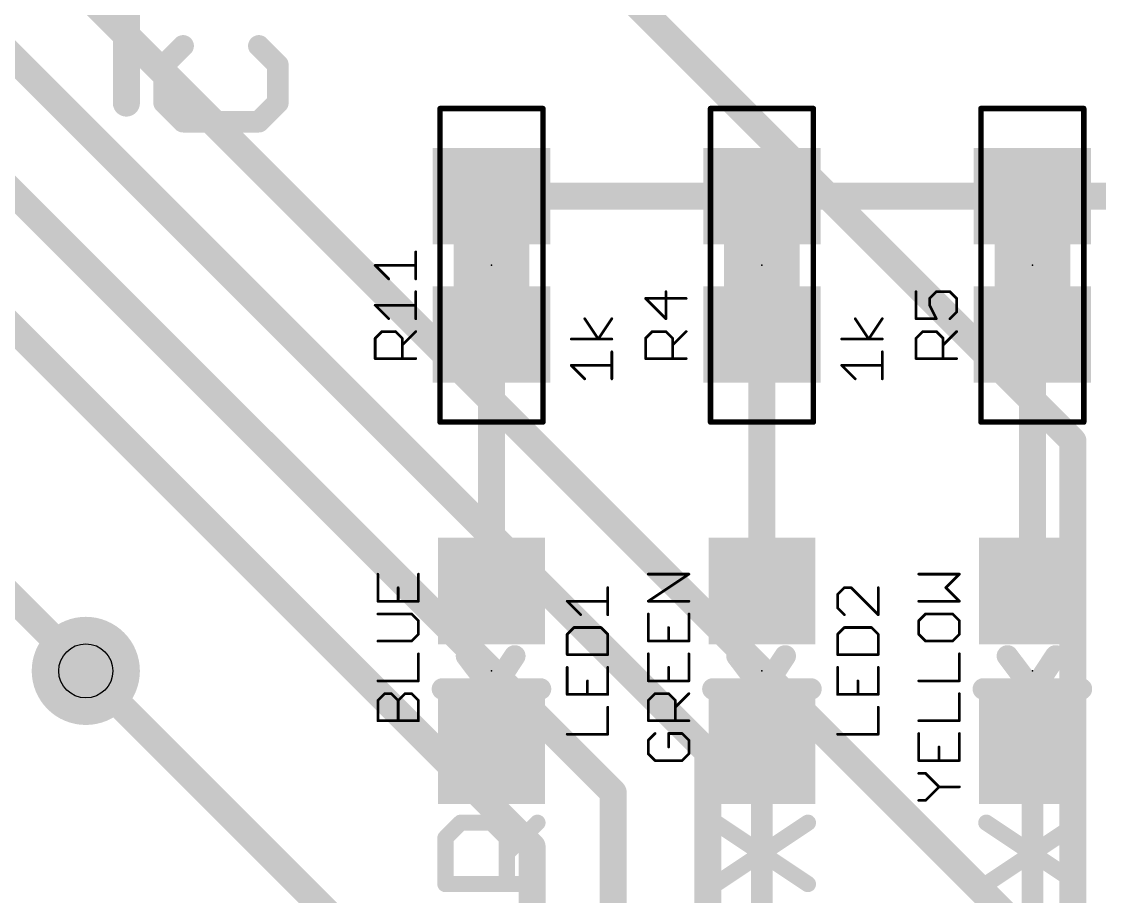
# Model space of a CAD drawing. Extents: x -27 to 80, y -11 to 53.
# Drawn here: x 26.07 to 36.19, y 35.98 to 44.2 of the extents above; entities that cross this region are included whole.
import ezdxf

# ---------------------------------------------------------------- set-up
doc = ezdxf.new("R2010")
doc.units = 0
for name, color, linetype in [('1', 12, 'CONTINUOUS'), ('16', 132, 'CONTINUOUS'), ('18', 110, 'CONTINUOUS'), ('21', 53, 'CONTINUOUS'), ('23', 53, 'CONTINUOUS'), ('25', 253, 'CONTINUOUS'), ('27', 253, 'CONTINUOUS'), ('29', 253, 'CONTINUOUS'), ('31', 253, 'CONTINUOUS'), ('35', 253, 'CONTINUOUS'), ('39', 12, 'CONTINUOUS'), ('44', 253, 'CONTINUOUS'), ('51', 53, 'CONTINUOUS')]:
    doc.layers.add(name, color=color, linetype=linetype)

# ---------------------------------------------------------------- blocks, each defined once
blk = doc.blocks.new('RECT')
blk.add_solid([(-0.5, -0.5), (0.5, -0.5), (-0.5, 0.5), (0.5, 0.5)])
blk = doc.blocks.new('ROUNDV')
at = {"const_width": 0.5}
blk.add_lwpolyline([(0, -0.25, 1), (0, 0.25, 1), (0, -0.25)], format="xyb", dxfattribs=at)

msp = doc.modelspace()

# ---------------------------------------------------------------- linework, layer by layer
at = {"layer": '1'}
for points, const_width in [([(33.02, 42.56), (30.48, 42.56)], 0.254), ([(35.56, 42.56), (33.02, 42.56)], 0.254), ([(38.1, 42.56), (35.56, 42.56)], 0.254), ([(26.67, 38.1), (22.86, 41.91)], 0.254), ([(30.48, 38.85), (30.48, 41.26)], 0.254), ([(33.02, 38.85), (33.02, 41.26)], 0.254), ([(35.56, 38.85), (35.56, 41.26)], 0.254), ([(33.02, 35.56), (33.02, 37.35)], 0.2032), ([(35.56, 31.496), (35.56, 37.35)], 0.2032)]:
    msp.add_lwpolyline(points, dxfattribs=dict(at, const_width=const_width))
for points, const_width in [([(30.48, 42.6235, 1), (30.48, 42.4965)], 0.127), ([(33.02, 42.6235, 1), (33.02, 42.4965)], 0.127), ([(33.02, 42.4965, 1), (33.02, 42.6235)], 0.127), ([(35.56, 42.6235, 1), (35.56, 42.4965)], 0.127), ([(35.56, 42.4965, 1), (35.56, 42.6235)], 0.127), ([(30.5435, 41.26, 1), (30.4165, 41.26)], 0.127), ([(33.0835, 41.26, 1), (32.9565, 41.26)], 0.127), ([(35.6235, 41.26, 1), (35.4965, 41.26)], 0.127), ([(30.4165, 38.85, 1), (30.5435, 38.85)], 0.127), ([(32.9565, 38.85, 1), (33.0835, 38.85)], 0.127), ([(35.4965, 38.85, 1), (35.6235, 38.85)], 0.127), ([(26.6251, 38.0551, 1), (26.7149, 38.1449)], 0.127), ([(33.0708, 37.35, 1), (32.9692, 37.35)], 0.1016), ([(35.6108, 37.35, 1), (35.5092, 37.35)], 0.1016)]:
    msp.add_lwpolyline(points, format="xyb", dxfattribs=dict(at, const_width=const_width))
at = {"layer": '16', "const_width": 0.254}
for points in [[(35.306, 35.814), (20.32, 50.8)], [(21.59, 48.26), (32.512, 37.338)], [(35.941, 40.259), (27.94, 48.26)], [(21.59, 46.99), (31.623, 36.957)], [(30.861, 36.449), (25.4, 41.91)], [(35.941, 21.844), (35.941, 40.259)], [(30.226, 34.544), (26.67, 38.1)], [(32.512, 37.338), (32.512, 24.003)], [(31.623, 36.957), (31.623, 23.622)], [(30.861, 18.542), (30.861, 36.449)]]:
    msp.add_lwpolyline(points, dxfattribs=at)
at = {"layer": '16', "const_width": 0.127}
for points in [[(36.0045, 40.259, 1), (35.8775, 40.259)], [(35.8961, 40.2141, 1), (35.9859, 40.3039)], [(26.7149, 38.1449, 1), (26.6251, 38.0551)], [(32.5755, 37.338, 1), (32.4485, 37.338)], [(32.4671, 37.2931, 1), (32.5569, 37.3829)], [(31.6865, 36.957, 1), (31.5595, 36.957)], [(31.5781, 36.9121, 1), (31.6679, 37.0019)], [(30.9245, 36.449, 1), (30.7975, 36.449)], [(30.8161, 36.4041, 1), (30.9059, 36.4939)]]:
    msp.add_lwpolyline(points, format="xyb", dxfattribs=at)
at = {"layer": '21'}
for points, const_width in [([(27.051, 44.958), (27.051, 43.434)], 0.254), ([(27.5836, 43.9708), (27.4057, 43.7929)], 0.2032), ([(28.4734, 43.7929), (28.2955, 43.9708)], 0.2032), ([(27.4057, 43.7929), (27.4057, 43.437)], 0.2032), ([(28.4734, 43.437), (28.4734, 43.7929)], 0.2032), ([(27.4057, 43.437), (27.5836, 43.259)], 0.2032), ([(28.2955, 43.259), (28.4734, 43.437)], 0.2032), ([(27.5836, 43.259), (28.2955, 43.259)], 0.2032), ([(30.48, 37.93), (30.2462, 38.24)], 0.2032), ([(30.5054, 37.9454), (30.6984, 38.24)], 0.2032), ([(33.02, 37.93), (32.7862, 38.24)], 0.2032), ([(33.0454, 37.9454), (33.2384, 38.24)], 0.2032), ([(35.56, 37.93), (35.3262, 38.24)], 0.2032), ([(35.5854, 37.9454), (35.7784, 38.24)], 0.2032), ([(30.02, 37.93), (30.48, 37.93)], 0.2032), ([(30.94, 37.93), (30.48, 37.93)], 0.2032), ([(32.56, 37.93), (33.02, 37.93)], 0.2032), ([(33.48, 37.93), (33.02, 37.93)], 0.2032), ([(35.1, 37.93), (35.56, 37.93)], 0.2032), ([(36.02, 37.93), (35.56, 37.93)], 0.2032), ([(30.0475, 36.5299), (30.1915, 36.6739)], 0.1524), ([(30.1915, 36.6739), (30.4796, 36.6739)], 0.1524), ([(30.4796, 36.6739), (30.6237, 36.5299)], 0.1524), ([(30.6237, 36.3858), (30.9118, 36.6739)], 0.1524), ([(32.5875, 36.0977), (33.4518, 36.6739)], 0.1524), ([(32.5875, 36.6739), (33.4518, 36.0977)], 0.1524), ([(35.1275, 36.0977), (35.9918, 36.6739)], 0.1524), ([(35.1275, 36.6739), (35.9918, 36.0977)], 0.1524), ([(30.0475, 36.0977), (30.0475, 36.5299)], 0.1524), ([(30.6237, 36.5299), (30.6237, 36.0977)], 0.1524), ([(30.9118, 36.0977), (30.0475, 36.0977)], 0.1524)]:
    msp.add_lwpolyline(points, dxfattribs=dict(at, const_width=const_width))
for points, const_width in [([(27.6196, 43.9349, 1), (27.5477, 44.0067)], 0.1016), ([(28.3314, 44.0067, 1), (28.2595, 43.9349)], 0.1016), ([(27.4565, 43.7929, 1), (27.3549, 43.7929)], 0.1016), ([(27.3698, 43.8288, 1), (27.4416, 43.7569)], 0.1016), ([(28.5242, 43.7929, 1), (28.4226, 43.7929)], 0.1016), ([(28.4375, 43.7569, 1), (28.5093, 43.8288)], 0.1016), ([(27.4416, 43.4729, 1), (27.3698, 43.401)], 0.1016), ([(28.5093, 43.401, 1), (28.4375, 43.4729)], 0.1016), ([(26.9875, 43.434, 1), (27.1145, 43.434)], 0.127), ([(27.3549, 43.437, 1), (27.4565, 43.437)], 0.1016), ([(28.4226, 43.437, 1), (28.5242, 43.437)], 0.1016), ([(27.5836, 43.3098, 1), (27.5836, 43.2082)], 0.1016), ([(27.5477, 43.2231, 1), (27.6196, 43.2949)], 0.1016), ([(28.2595, 43.2949, 1), (28.3314, 43.2231)], 0.1016), ([(28.2955, 43.2082, 1), (28.2955, 43.3098)], 0.1016), ([(30.2868, 38.2706, 1), (30.2056, 38.2094)], 0.1016), ([(30.7409, 38.2122, 1), (30.6559, 38.2678)], 0.1016), ([(32.8268, 38.2706, 1), (32.7456, 38.2094)], 0.1016), ([(33.2809, 38.2122, 1), (33.1959, 38.2678)], 0.1016), ([(35.3668, 38.2706, 1), (35.2856, 38.2094)], 0.1016), ([(35.8209, 38.2122, 1), (35.7359, 38.2678)], 0.1016), ([(30.02, 37.9808, 1), (30.02, 37.8792)], 0.1016), ([(30.48, 37.9808, 1), (30.48, 37.8792)], 0.1016), ([(30.4394, 37.8994, 1), (30.5206, 37.9606)], 0.1016), ([(30.4629, 37.9732, 1), (30.5479, 37.9176)], 0.1016), ([(30.48, 37.8792, 1), (30.48, 37.9808)], 0.1016), ([(30.94, 37.8792, 1), (30.94, 37.9808)], 0.1016), ([(32.56, 37.9808, 1), (32.56, 37.8792)], 0.1016), ([(33.02, 37.9808, 1), (33.02, 37.8792)], 0.1016), ([(32.9794, 37.8994, 1), (33.0606, 37.9606)], 0.1016), ([(33.0029, 37.9732, 1), (33.0879, 37.9176)], 0.1016), ([(33.02, 37.8792, 1), (33.02, 37.9808)], 0.1016), ([(33.48, 37.8792, 1), (33.48, 37.9808)], 0.1016), ([(35.1, 37.9808, 1), (35.1, 37.8792)], 0.1016), ([(35.56, 37.9808, 1), (35.56, 37.8792)], 0.1016), ([(35.5194, 37.8994, 1), (35.6006, 37.9606)], 0.1016), ([(35.5429, 37.9732, 1), (35.6279, 37.9176)], 0.1016), ([(35.56, 37.8792, 1), (35.56, 37.9808)], 0.1016), ([(36.02, 37.8792, 1), (36.02, 37.9808)], 0.1016), ([(30.1915, 36.712, 1), (30.1915, 36.6358)], 0.0762), ([(30.2185, 36.647, 1), (30.1646, 36.7008)], 0.0762), ([(30.5066, 36.7008, 1), (30.4527, 36.647)], 0.0762), ([(30.4796, 36.6358, 1), (30.4796, 36.712)], 0.0762), ([(30.9387, 36.647, 1), (30.8849, 36.7008)], 0.0762), ([(32.6086, 36.7056, 1), (32.5663, 36.6422)], 0.0762), ([(33.4729, 36.6422, 1), (33.4307, 36.7056)], 0.0762), ([(35.1486, 36.7056, 1), (35.1063, 36.6422)], 0.0762), ([(36.0129, 36.6422, 1), (35.9707, 36.7056)], 0.0762), ([(30.0205, 36.5568, 1), (30.0744, 36.5029)], 0.0762), ([(30.0856, 36.5299, 1), (30.0094, 36.5299)], 0.0762), ([(30.6618, 36.5299, 1), (30.5856, 36.5299)], 0.0762), ([(30.5967, 36.5029, 1), (30.6506, 36.5568)], 0.0762), ([(30.5967, 36.4127, 1), (30.6506, 36.3589)], 0.0762), ([(30.0475, 36.1358, 1), (30.0475, 36.0596)], 0.0762), ([(30.9118, 36.0596, 1), (30.9118, 36.1358)], 0.0762), ([(32.5663, 36.1294, 1), (32.6086, 36.066)], 0.0762), ([(33.4307, 36.066, 1), (33.4729, 36.1294)], 0.0762), ([(35.1063, 36.1294, 1), (35.1486, 36.066)], 0.0762), ([(35.9707, 36.066, 1), (36.0129, 36.1294)], 0.0762), ([(30.0094, 36.0977, 1), (30.0856, 36.0977)], 0.0762), ([(30.5856, 36.0977, 1), (30.6618, 36.0977)], 0.0762)]:
    msp.add_lwpolyline(points, format="xyb", dxfattribs=dict(at, const_width=const_width))
at = {"layer": '23'}
for p in [(30.48, 41.91), (33.02, 41.91), (35.56, 41.91), (30.48, 38.1), (33.02, 38.1), (35.56, 38.1)]:
    msp.add_point(p, dxfattribs=at)
at = {"layer": '25', "const_width": 0.0254}
for points in [[(29.7688, 41.7821), (29.7688, 42.0363)], [(29.5146, 41.7821), (29.3875, 41.9092)], [(29.3875, 41.9092), (29.7688, 41.9092)], [(29.7688, 41.4079), (29.7688, 41.6621)], [(32.3088, 41.5986), (31.9275, 41.5986)], [(31.9275, 41.5986), (32.1181, 41.4079)], [(32.1181, 41.4079), (32.1181, 41.6621)], [(34.4675, 41.6621), (34.4675, 41.4079)], [(34.5946, 41.5986), (34.6581, 41.6621)], [(34.5946, 41.535), (34.5946, 41.5986)], [(34.6581, 41.6621), (34.7852, 41.6621)], [(34.7852, 41.6621), (34.8488, 41.5986)], [(34.8488, 41.5986), (34.8488, 41.4715)], [(29.5146, 41.4079), (29.3875, 41.535)], [(29.3875, 41.535), (29.7688, 41.535)], [(34.6581, 41.4079), (34.5946, 41.535)], [(34.4675, 41.4079), (34.6581, 41.4079)], [(34.8488, 41.4715), (34.7852, 41.4079)], [(29.3875, 41.2244), (29.451, 41.2879)], [(29.3875, 41.0337), (29.3875, 41.2244)], [(29.451, 41.2879), (29.5781, 41.2879)], [(29.5781, 41.2879), (29.6417, 41.2244)], [(29.6417, 41.1608), (29.7688, 41.2879)], [(29.6417, 41.2244), (29.6417, 41.0337)], [(31.9275, 41.2244), (31.991, 41.2879)], [(31.9275, 41.0337), (31.9275, 41.2244)], [(31.991, 41.2879), (32.1181, 41.2879)], [(32.1181, 41.2879), (32.1817, 41.2244)], [(32.1817, 41.1608), (32.3088, 41.2879)], [(32.1817, 41.2244), (32.1817, 41.0337)], [(34.4675, 41.2244), (34.531, 41.2879)], [(34.4675, 41.0337), (34.4675, 41.2244)], [(34.531, 41.2879), (34.6581, 41.2879)], [(34.6581, 41.2879), (34.7217, 41.2244)], [(34.7217, 41.1608), (34.8488, 41.2879)], [(34.7217, 41.2244), (34.7217, 41.0337)], [(29.7688, 41.0337), (29.3875, 41.0337)], [(32.3088, 41.0337), (31.9275, 41.0337)], [(34.8488, 41.0337), (34.4675, 41.0337)], [(31.5722, 38.6275), (31.5722, 38.8817)], [(33.7944, 38.8817), (33.7309, 38.8182)], [(33.858, 38.8817), (33.7944, 38.8817)], [(34.1122, 38.6275), (33.858, 38.8817)], [(34.1122, 38.8817), (34.1122, 38.6275)], [(33.7309, 38.8182), (33.7309, 38.691)], [(31.318, 38.6275), (31.1909, 38.7546)], [(31.1909, 38.7546), (31.5722, 38.7546)], [(33.7309, 38.691), (33.7944, 38.6275)], [(31.2544, 38.5075), (31.1909, 38.4439)], [(31.5086, 38.5075), (31.2544, 38.5075)], [(31.5722, 38.4439), (31.5086, 38.5075)], [(33.7944, 38.5075), (33.7309, 38.4439)], [(34.0486, 38.5075), (33.7944, 38.5075)], [(34.1122, 38.4439), (34.0486, 38.5075)], [(31.1909, 38.4439), (31.1909, 38.2533)], [(31.5722, 38.2533), (31.5722, 38.4439)], [(33.7309, 38.4439), (33.7309, 38.2533)], [(34.1122, 38.2533), (34.1122, 38.4439)], [(31.1909, 38.2533), (31.5722, 38.2533)], [(33.7309, 38.2533), (34.1122, 38.2533)], [(31.1909, 38.1333), (31.1909, 37.8791)], [(31.5722, 37.8791), (31.5722, 38.1333)], [(33.7309, 38.1333), (33.7309, 37.8791)], [(34.1122, 37.8791), (34.1122, 38.1333)], [(31.3815, 37.8791), (31.3815, 38.0062)], [(33.9215, 37.8791), (33.9215, 38.0062)], [(31.1909, 37.8791), (31.5722, 37.8791)], [(33.7309, 37.8791), (34.1122, 37.8791)], [(31.5722, 37.5049), (31.5722, 37.7591)], [(34.1122, 37.5049), (34.1122, 37.7591)], [(31.1909, 37.5049), (31.5722, 37.5049)], [(33.7309, 37.5049), (34.1122, 37.5049)]]:
    msp.add_lwpolyline(points, dxfattribs=at)
at = {"layer": '25', "const_width": 0.0127}
for points in [[(29.7752, 42.0363, 1), (29.7625, 42.0363)], [(29.392, 41.9137, 1), (29.383, 41.9047)], [(29.3875, 41.9156, 1), (29.3875, 41.9029)], [(29.7688, 41.9029, 1), (29.7688, 41.9156)], [(29.5101, 41.7776, 1), (29.5191, 41.7866)], [(29.7625, 41.7821, 1), (29.7752, 41.7821)], [(29.7752, 41.6621, 1), (29.7625, 41.6621)], [(31.932, 41.6031, 1), (31.923, 41.5941)], [(31.9275, 41.6049, 1), (31.9275, 41.5922)], [(32.1245, 41.6621, 1), (32.1118, 41.6621)], [(32.3088, 41.5922, 1), (32.3088, 41.6049)], [(34.4738, 41.6621, 1), (34.4611, 41.6621)], [(34.6009, 41.5986, 1), (34.5882, 41.5986)], [(34.5901, 41.6031, 1), (34.5991, 41.5941)], [(34.6581, 41.6685, 1), (34.6581, 41.6558)], [(34.6626, 41.6576, 1), (34.6536, 41.6666)], [(34.7897, 41.6666, 1), (34.7808, 41.6576)], [(34.7852, 41.6558, 1), (34.7852, 41.6685)], [(34.8552, 41.5986, 1), (34.8425, 41.5986)], [(34.8443, 41.5941, 1), (34.8533, 41.6031)], [(29.392, 41.5395, 1), (29.383, 41.5305)], [(29.3875, 41.5414, 1), (29.3875, 41.5287)], [(29.7688, 41.5287, 1), (29.7688, 41.5414)], [(34.6003, 41.5379, 1), (34.5889, 41.5322)], [(34.5882, 41.535, 1), (34.6009, 41.535)], [(29.5101, 41.4034, 1), (29.5191, 41.4124)], [(29.7625, 41.4079, 1), (29.7752, 41.4079)], [(32.1118, 41.4079, 1), (32.1245, 41.4079)], [(32.1136, 41.4034, 1), (32.1226, 41.4124)], [(34.4675, 41.4143, 1), (34.4675, 41.4016)], [(34.4611, 41.4079, 1), (34.4738, 41.4079)], [(34.6525, 41.4051, 1), (34.6638, 41.4107)], [(34.6581, 41.4016, 1), (34.6581, 41.4143)], [(34.7808, 41.4124, 1), (34.7897, 41.4034)], [(34.8425, 41.4715, 1), (34.8552, 41.4715)], [(34.8533, 41.467, 1), (34.8443, 41.4759)], [(29.3938, 41.2244, 1), (29.3811, 41.2244)], [(29.383, 41.2289, 1), (29.392, 41.2199)], [(29.451, 41.2943, 1), (29.451, 41.2816)], [(29.4555, 41.2834, 1), (29.4465, 41.2924)], [(29.5826, 41.2924, 1), (29.5736, 41.2834)], [(29.5781, 41.2816, 1), (29.5781, 41.2943)], [(29.648, 41.2244, 1), (29.6353, 41.2244)], [(29.6372, 41.2199, 1), (29.6462, 41.2289)], [(29.7733, 41.2834, 1), (29.7643, 41.2924)], [(31.9338, 41.2244, 1), (31.9211, 41.2244)], [(31.923, 41.2289, 1), (31.932, 41.2199)], [(31.991, 41.2943, 1), (31.991, 41.2816)], [(31.9955, 41.2834, 1), (31.9865, 41.2924)], [(32.1226, 41.2924, 1), (32.1136, 41.2834)], [(32.1181, 41.2816, 1), (32.1181, 41.2943)], [(32.188, 41.2244, 1), (32.1753, 41.2244)], [(32.1772, 41.2199, 1), (32.1862, 41.2289)], [(32.3133, 41.2834, 1), (32.3043, 41.2924)], [(34.4738, 41.2244, 1), (34.4611, 41.2244)], [(34.463, 41.2289, 1), (34.472, 41.2199)], [(34.531, 41.2943, 1), (34.531, 41.2816)], [(34.5355, 41.2834, 1), (34.5265, 41.2924)], [(34.6626, 41.2924, 1), (34.6536, 41.2834)], [(34.6581, 41.2816, 1), (34.6581, 41.2943)], [(34.728, 41.2244, 1), (34.7153, 41.2244)], [(34.7172, 41.2199, 1), (34.7262, 41.2289)], [(34.8533, 41.2834, 1), (34.8443, 41.2924)], [(29.6372, 41.1653, 1), (29.6462, 41.1563)], [(32.1772, 41.1653, 1), (32.1862, 41.1563)], [(34.7172, 41.1653, 1), (34.7262, 41.1563)], [(29.3875, 41.0401, 1), (29.3875, 41.0274)], [(29.3811, 41.0337, 1), (29.3938, 41.0337)], [(29.6353, 41.0337, 1), (29.648, 41.0337)], [(29.7688, 41.0274, 1), (29.7688, 41.0401)], [(31.9211, 41.0337, 1), (31.9338, 41.0337)], [(31.9275, 41.0401, 1), (31.9275, 41.0274)], [(32.1753, 41.0337, 1), (32.188, 41.0337)], [(32.3088, 41.0274, 1), (32.3088, 41.0401)], [(34.4675, 41.0401, 1), (34.4675, 41.0274)], [(34.4611, 41.0337, 1), (34.4738, 41.0337)], [(34.7153, 41.0337, 1), (34.728, 41.0337)], [(34.8488, 41.0274, 1), (34.8488, 41.0401)], [(31.5786, 38.8817, 1), (31.5659, 38.8817)], [(33.7944, 38.8881, 1), (33.7944, 38.8754)], [(33.7989, 38.8772, 1), (33.7899, 38.8862)], [(33.8625, 38.8862, 1), (33.8535, 38.8772)], [(33.858, 38.8754, 1), (33.858, 38.8881)], [(34.1185, 38.8817, 1), (34.1059, 38.8817)], [(33.7372, 38.8182, 1), (33.7245, 38.8182)], [(33.7264, 38.8226, 1), (33.7354, 38.8137)], [(31.1954, 38.7591, 1), (31.1864, 38.7501)], [(31.1909, 38.7609, 1), (31.1909, 38.7482)], [(31.5722, 38.7482, 1), (31.5722, 38.7609)], [(33.7354, 38.6955, 1), (33.7264, 38.6866)], [(33.7245, 38.691, 1), (33.7372, 38.691)], [(31.3135, 38.623, 1), (31.3225, 38.632)], [(31.5659, 38.6275, 1), (31.5786, 38.6275)], [(33.7899, 38.623, 1), (33.7989, 38.632)], [(34.1059, 38.6275, 1), (34.1185, 38.6275)], [(34.1077, 38.623, 1), (34.1167, 38.632)], [(31.2544, 38.5138, 1), (31.2544, 38.5011)], [(31.2589, 38.503, 1), (31.2499, 38.512)], [(31.5131, 38.512, 1), (31.5042, 38.503)], [(31.5086, 38.5011, 1), (31.5086, 38.5138)], [(33.7944, 38.5138, 1), (33.7944, 38.5011)], [(33.7989, 38.503, 1), (33.7899, 38.512)], [(34.0531, 38.512, 1), (34.0442, 38.503)], [(34.0486, 38.5011, 1), (34.0486, 38.5138)], [(31.1972, 38.4439, 1), (31.1845, 38.4439)], [(31.1864, 38.4484, 1), (31.1954, 38.4395)], [(31.5786, 38.4439, 1), (31.5659, 38.4439)], [(31.5677, 38.4395, 1), (31.5767, 38.4484)], [(33.7372, 38.4439, 1), (33.7245, 38.4439)], [(33.7264, 38.4484, 1), (33.7354, 38.4395)], [(34.1185, 38.4439, 1), (34.1059, 38.4439)], [(34.1077, 38.4395, 1), (34.1167, 38.4484)], [(31.1845, 38.2533, 1), (31.1972, 38.2533)], [(31.1909, 38.2596, 1), (31.1909, 38.2469)], [(31.5659, 38.2533, 1), (31.5786, 38.2533)], [(31.5722, 38.2469, 1), (31.5722, 38.2596)], [(33.7309, 38.2596, 1), (33.7309, 38.2469)], [(33.7245, 38.2533, 1), (33.7372, 38.2533)], [(34.1059, 38.2533, 1), (34.1185, 38.2533)], [(34.1122, 38.2469, 1), (34.1122, 38.2596)], [(31.1972, 38.1333, 1), (31.1845, 38.1333)], [(31.5786, 38.1333, 1), (31.5659, 38.1333)], [(33.7372, 38.1333, 1), (33.7245, 38.1333)], [(34.1185, 38.1333, 1), (34.1059, 38.1333)], [(31.3879, 38.0062, 1), (31.3752, 38.0062)], [(33.9279, 38.0062, 1), (33.9152, 38.0062)], [(31.1845, 37.8791, 1), (31.1972, 37.8791)], [(31.1909, 37.8854, 1), (31.1909, 37.8727)], [(31.3752, 37.8791, 1), (31.3879, 37.8791)], [(31.5659, 37.8791, 1), (31.5786, 37.8791)], [(31.5722, 37.8727, 1), (31.5722, 37.8854)], [(33.7309, 37.8854, 1), (33.7309, 37.8727)], [(33.7245, 37.8791, 1), (33.7372, 37.8791)], [(33.9152, 37.8791, 1), (33.9279, 37.8791)], [(34.1059, 37.8791, 1), (34.1185, 37.8791)], [(34.1122, 37.8727, 1), (34.1122, 37.8854)], [(31.5786, 37.7591, 1), (31.5659, 37.7591)], [(34.1185, 37.7591, 1), (34.1059, 37.7591)], [(31.1909, 37.5112, 1), (31.1909, 37.4985)], [(31.5659, 37.5049, 1), (31.5786, 37.5049)], [(31.5722, 37.4985, 1), (31.5722, 37.5112)], [(33.7309, 37.5112, 1), (33.7309, 37.4985)], [(34.1059, 37.5049, 1), (34.1185, 37.5049)], [(34.1122, 37.4985, 1), (34.1122, 37.5112)]]:
    msp.add_lwpolyline(points, format="xyb", dxfattribs=at)
at = {"layer": '27', "const_width": 0.0254}
for points in [[(31.4832, 41.2174), (31.3561, 41.4081)], [(31.6103, 41.4081), (31.4832, 41.2174)], [(34.0232, 41.2174), (33.8961, 41.4081)], [(34.1503, 41.4081), (34.0232, 41.2174)], [(31.6103, 41.2174), (31.229, 41.2174)], [(34.1503, 41.2174), (33.769, 41.2174)], [(31.6103, 40.8432), (31.6103, 41.0974)], [(34.1503, 40.8432), (34.1503, 41.0974)], [(31.3561, 40.8432), (31.229, 40.9703)], [(31.229, 40.9703), (31.6103, 40.9703)], [(33.8961, 40.8432), (33.769, 40.9703)], [(33.769, 40.9703), (34.1503, 40.9703)], [(29.4129, 39.0087), (29.4129, 38.7545)], [(29.7942, 38.7545), (29.7942, 39.0087)], [(31.9529, 38.7545), (32.3342, 39.0087)], [(32.3342, 39.0087), (31.9529, 39.0087)], [(34.8742, 39.0087), (34.4929, 39.0087)], [(34.7471, 38.8816), (34.8742, 39.0087)], [(29.6035, 38.7545), (29.6035, 38.8816)], [(34.8742, 38.7545), (34.7471, 38.8816)], [(29.4129, 38.7545), (29.7942, 38.7545)], [(32.3342, 38.7545), (31.9529, 38.7545)], [(34.4929, 38.7545), (34.8742, 38.7545)], [(29.7306, 38.6345), (29.4129, 38.6345)], [(29.7942, 38.5709), (29.7306, 38.6345)], [(29.7942, 38.4438), (29.7942, 38.5709)], [(31.9529, 38.6345), (31.9529, 38.3803)], [(32.3342, 38.3803), (32.3342, 38.6345)], [(34.5564, 38.6345), (34.4929, 38.5709)], [(34.4929, 38.5709), (34.4929, 38.4438)], [(34.8106, 38.6345), (34.5564, 38.6345)], [(34.8742, 38.5709), (34.8106, 38.6345)], [(34.8742, 38.4438), (34.8742, 38.5709)], [(32.1435, 38.3803), (32.1435, 38.5074)], [(29.4129, 38.3803), (29.7306, 38.3803)], [(29.7306, 38.3803), (29.7942, 38.4438)], [(31.9529, 38.3803), (32.3342, 38.3803)], [(34.4929, 38.4438), (34.5564, 38.3803)], [(34.5564, 38.3803), (34.8106, 38.3803)], [(34.8106, 38.3803), (34.8742, 38.4438)], [(29.7942, 38.0061), (29.7942, 38.2603)], [(31.9529, 38.2603), (31.9529, 38.0061)], [(32.3342, 38.0061), (32.3342, 38.2603)], [(34.8742, 38.0061), (34.8742, 38.2603)], [(32.1435, 38.0061), (32.1435, 38.1332)], [(29.4129, 38.0061), (29.7942, 38.0061)], [(31.9529, 38.0061), (32.3342, 38.0061)], [(34.4929, 38.0061), (34.8742, 38.0061)], [(29.4129, 37.8225), (29.4764, 37.8861)], [(29.4764, 37.8861), (29.54, 37.8861)], [(29.54, 37.8861), (29.6035, 37.8225)], [(29.6035, 37.8225), (29.6671, 37.8861)], [(29.6671, 37.8861), (29.7306, 37.8861)], [(29.7306, 37.8861), (29.7942, 37.8225)], [(31.9529, 37.8225), (32.0164, 37.8861)], [(32.0164, 37.8861), (32.1435, 37.8861)], [(32.1435, 37.8861), (32.2071, 37.8225)], [(32.2071, 37.759), (32.3342, 37.8861)], [(34.8742, 37.6319), (34.8742, 37.8861)], [(29.4129, 37.6319), (29.4129, 37.8225)], [(29.6035, 37.6319), (29.6035, 37.8225)], [(29.7942, 37.8225), (29.7942, 37.6319)], [(31.9529, 37.6319), (31.9529, 37.8225)], [(32.2071, 37.8225), (32.2071, 37.6319)], [(29.7942, 37.6319), (29.4129, 37.6319)], [(32.3342, 37.6319), (31.9529, 37.6319)], [(34.4929, 37.6319), (34.8742, 37.6319)], [(32.0164, 37.5119), (31.9529, 37.4483)], [(31.9529, 37.4483), (31.9529, 37.3212)], [(32.2706, 37.5119), (32.1435, 37.5119)], [(32.1435, 37.5119), (32.1435, 37.3848)], [(32.3342, 37.4483), (32.2706, 37.5119)], [(32.3342, 37.3212), (32.3342, 37.4483)], [(34.4929, 37.5119), (34.4929, 37.2577)], [(34.8742, 37.2577), (34.8742, 37.5119)], [(34.6835, 37.2577), (34.6835, 37.3848)], [(31.9529, 37.3212), (32.0164, 37.2577)], [(32.0164, 37.2577), (32.2706, 37.2577)], [(32.2706, 37.2577), (32.3342, 37.3212)], [(34.4929, 37.2577), (34.8742, 37.2577)], [(34.5564, 37.1377), (34.4929, 37.1377)], [(34.6835, 37.0106), (34.5564, 37.1377)], [(34.5564, 36.8835), (34.6835, 37.0106)], [(34.6835, 37.0106), (34.8742, 37.0106)], [(34.4929, 36.8835), (34.5564, 36.8835)]]:
    msp.add_lwpolyline(points, dxfattribs=at)
at = {"layer": '27', "const_width": 0.0127}
for points in [[(31.3614, 41.4116, 1), (31.3508, 41.4045)], [(31.6156, 41.4045, 1), (31.605, 41.4116)], [(33.9014, 41.4116, 1), (33.8908, 41.4045)], [(34.1556, 41.4045, 1), (34.145, 41.4116)], [(31.229, 41.2238, 1), (31.229, 41.2111)], [(31.4779, 41.2209, 1), (31.4885, 41.2139)], [(31.4779, 41.2139, 1), (31.4885, 41.2209)], [(31.6103, 41.2111, 1), (31.6103, 41.2238)], [(33.769, 41.2238, 1), (33.769, 41.2111)], [(34.0179, 41.2209, 1), (34.0285, 41.2139)], [(34.0179, 41.2139, 1), (34.0285, 41.2209)], [(34.1503, 41.2111, 1), (34.1503, 41.2238)], [(31.6167, 41.0974, 1), (31.604, 41.0974)], [(34.1566, 41.0974, 1), (34.144, 41.0974)], [(31.2335, 40.9748, 1), (31.2245, 40.9658)], [(31.229, 40.9767, 1), (31.229, 40.964)], [(31.6103, 40.964, 1), (31.6103, 40.9767)], [(33.7735, 40.9748, 1), (33.7645, 40.9658)], [(33.769, 40.9767, 1), (33.769, 40.964)], [(34.1503, 40.964, 1), (34.1503, 40.9767)], [(31.3516, 40.8387, 1), (31.3606, 40.8477)], [(31.604, 40.8432, 1), (31.6167, 40.8432)], [(33.8916, 40.8387, 1), (33.9006, 40.8477)], [(34.144, 40.8432, 1), (34.1566, 40.8432)], [(29.4192, 39.0087, 1), (29.4065, 39.0087)], [(29.8006, 39.0087, 1), (29.7878, 39.0087)], [(31.9529, 39.0151, 1), (31.9529, 39.0024)], [(32.3377, 39.0034, 1), (32.3307, 39.014)], [(32.3342, 39.0024, 1), (32.3342, 39.0151)], [(34.4929, 39.0151, 1), (34.4929, 39.0024)], [(34.8787, 39.0042, 1), (34.8697, 39.0132)], [(34.8742, 39.0024, 1), (34.8742, 39.0151)], [(29.6099, 38.8816, 1), (29.5972, 38.8816)], [(34.7516, 38.8861, 1), (34.7426, 38.8771)], [(34.7426, 38.8861, 1), (34.7516, 38.8771)], [(29.4129, 38.7608, 1), (29.4129, 38.7481)], [(29.4065, 38.7545, 1), (29.4192, 38.7545)], [(29.5972, 38.7545, 1), (29.6099, 38.7545)], [(29.7878, 38.7545, 1), (29.8006, 38.7545)], [(29.7942, 38.7481, 1), (29.7942, 38.7608)], [(31.9529, 38.7608, 1), (31.9529, 38.7481)], [(31.9494, 38.7598, 1), (31.9564, 38.7492)], [(32.3342, 38.7481, 1), (32.3342, 38.7608)], [(34.4929, 38.7608, 1), (34.4929, 38.7481)], [(34.8697, 38.75, 1), (34.8787, 38.759)], [(34.8742, 38.7481, 1), (34.8742, 38.7608)], [(29.4129, 38.6408, 1), (29.4129, 38.6281)], [(29.7351, 38.639, 1), (29.7262, 38.63)], [(29.7306, 38.6281, 1), (29.7306, 38.6408)], [(29.8006, 38.5709, 1), (29.7878, 38.5709)], [(29.7897, 38.5665, 1), (29.7987, 38.5754)], [(31.9592, 38.6345, 1), (31.9465, 38.6345)], [(32.3406, 38.6345, 1), (32.3279, 38.6345)], [(34.4992, 38.5709, 1), (34.4865, 38.5709)], [(34.4884, 38.5754, 1), (34.4974, 38.5665)], [(34.5564, 38.6408, 1), (34.5564, 38.6281)], [(34.5609, 38.63, 1), (34.5519, 38.639)], [(34.8151, 38.639, 1), (34.8062, 38.63)], [(34.8106, 38.6281, 1), (34.8106, 38.6408)], [(34.8805, 38.5709, 1), (34.8679, 38.5709)], [(34.8697, 38.5665, 1), (34.8787, 38.5754)], [(32.1499, 38.5074, 1), (32.1372, 38.5074)], [(29.4129, 38.3866, 1), (29.4129, 38.3739)], [(29.7262, 38.3848, 1), (29.7351, 38.3758)], [(29.7306, 38.3739, 1), (29.7306, 38.3866)], [(29.7878, 38.4438, 1), (29.8006, 38.4438)], [(29.7987, 38.4393, 1), (29.7897, 38.4483)], [(31.9465, 38.3803, 1), (31.9592, 38.3803)], [(31.9529, 38.3866, 1), (31.9529, 38.3739)], [(32.1372, 38.3803, 1), (32.1499, 38.3803)], [(32.3279, 38.3803, 1), (32.3406, 38.3803)], [(32.3342, 38.3739, 1), (32.3342, 38.3866)], [(34.4974, 38.4483, 1), (34.4884, 38.4393)], [(34.4865, 38.4438, 1), (34.4992, 38.4438)], [(34.5564, 38.3866, 1), (34.5564, 38.3739)], [(34.5519, 38.3758, 1), (34.5609, 38.3848)], [(34.8062, 38.3848, 1), (34.8151, 38.3758)], [(34.8106, 38.3739, 1), (34.8106, 38.3866)], [(34.8679, 38.4438, 1), (34.8805, 38.4438)], [(34.8787, 38.4393, 1), (34.8697, 38.4483)], [(29.8006, 38.2603, 1), (29.7878, 38.2603)], [(31.9592, 38.2603, 1), (31.9465, 38.2603)], [(32.3406, 38.2603, 1), (32.3279, 38.2603)], [(34.8805, 38.2603, 1), (34.8679, 38.2603)], [(32.1499, 38.1332, 1), (32.1372, 38.1332)], [(29.4129, 38.0124, 1), (29.4129, 37.9997)], [(29.7878, 38.0061, 1), (29.8006, 38.0061)], [(29.7942, 37.9997, 1), (29.7942, 38.0124)], [(31.9465, 38.0061, 1), (31.9592, 38.0061)], [(31.9529, 38.0124, 1), (31.9529, 37.9997)], [(32.1372, 38.0061, 1), (32.1499, 38.0061)], [(32.3279, 38.0061, 1), (32.3406, 38.0061)], [(32.3342, 37.9997, 1), (32.3342, 38.0124)], [(34.4929, 38.0124, 1), (34.4929, 37.9997)], [(34.8679, 38.0061, 1), (34.8805, 38.0061)], [(34.8742, 37.9997, 1), (34.8742, 38.0124)], [(29.4764, 37.8924, 1), (29.4764, 37.8797)], [(29.4809, 37.8816, 1), (29.4719, 37.8906)], [(29.5445, 37.8906, 1), (29.5355, 37.8816)], [(29.54, 37.8797, 1), (29.54, 37.8924)], [(29.6671, 37.8924, 1), (29.6671, 37.8797)], [(29.6716, 37.8816, 1), (29.6626, 37.8906)], [(29.7351, 37.8906, 1), (29.7262, 37.8816)], [(29.7306, 37.8797, 1), (29.7306, 37.8924)], [(32.0164, 37.8924, 1), (32.0164, 37.8797)], [(32.0209, 37.8816, 1), (32.0119, 37.8906)], [(32.148, 37.8906, 1), (32.139, 37.8816)], [(32.1435, 37.8797, 1), (32.1435, 37.8924)], [(32.3387, 37.8816, 1), (32.3297, 37.8906)], [(34.8805, 37.8861, 1), (34.8679, 37.8861)], [(29.4192, 37.8225, 1), (29.4065, 37.8225)], [(29.4084, 37.827, 1), (29.4174, 37.818)], [(29.6099, 37.8225, 1), (29.5972, 37.8225)], [(29.599, 37.827, 1), (29.608, 37.818)], [(29.599, 37.818, 1), (29.608, 37.827)], [(29.8006, 37.8225, 1), (29.7878, 37.8225)], [(29.7897, 37.818, 1), (29.7987, 37.827)], [(31.9592, 37.8225, 1), (31.9465, 37.8225)], [(31.9484, 37.827, 1), (31.9574, 37.818)], [(32.2134, 37.8225, 1), (32.2007, 37.8225)], [(32.2026, 37.7635, 1), (32.2116, 37.7545)], [(32.2026, 37.818, 1), (32.2116, 37.827)], [(29.4129, 37.6382, 1), (29.4129, 37.6255)], [(29.4065, 37.6319, 1), (29.4192, 37.6319)], [(29.5972, 37.6319, 1), (29.6099, 37.6319)], [(29.7878, 37.6319, 1), (29.8006, 37.6319)], [(29.7942, 37.6255, 1), (29.7942, 37.6382)], [(31.9465, 37.6319, 1), (31.9592, 37.6319)], [(31.9529, 37.6382, 1), (31.9529, 37.6255)], [(32.2007, 37.6319, 1), (32.2134, 37.6319)], [(32.3342, 37.6255, 1), (32.3342, 37.6382)], [(34.4929, 37.6382, 1), (34.4929, 37.6255)], [(34.8679, 37.6319, 1), (34.8805, 37.6319)], [(34.8742, 37.6255, 1), (34.8742, 37.6382)], [(31.9592, 37.4483, 1), (31.9465, 37.4483)], [(31.9484, 37.4528, 1), (31.9574, 37.4438)], [(32.0209, 37.5074, 1), (32.0119, 37.5164)], [(32.1435, 37.5182, 1), (32.1435, 37.5055)], [(32.1499, 37.5119, 1), (32.1372, 37.5119)], [(32.2751, 37.5164, 1), (32.2662, 37.5074)], [(32.2706, 37.5055, 1), (32.2706, 37.5182)], [(32.3406, 37.4483, 1), (32.3279, 37.4483)], [(32.3297, 37.4438, 1), (32.3387, 37.4528)], [(34.4992, 37.5119, 1), (34.4865, 37.5119)], [(34.8805, 37.5119, 1), (34.8679, 37.5119)], [(32.1372, 37.3848, 1), (32.1499, 37.3848)], [(34.6899, 37.3848, 1), (34.6772, 37.3848)], [(31.9465, 37.3212, 1), (31.9592, 37.3212)], [(31.9574, 37.3257, 1), (31.9484, 37.3167)], [(32.0164, 37.264, 1), (32.0164, 37.2513)], [(32.0119, 37.2532, 1), (32.0209, 37.2622)], [(32.2662, 37.2622, 1), (32.2751, 37.2532)], [(32.2706, 37.2513, 1), (32.2706, 37.264)], [(32.3279, 37.3212, 1), (32.3406, 37.3212)], [(32.3387, 37.3167, 1), (32.3297, 37.3257)], [(34.4929, 37.264, 1), (34.4929, 37.2513)], [(34.4865, 37.2577, 1), (34.4992, 37.2577)], [(34.6772, 37.2577, 1), (34.6899, 37.2577)], [(34.8679, 37.2577, 1), (34.8805, 37.2577)], [(34.8742, 37.2513, 1), (34.8742, 37.264)], [(34.4929, 37.144, 1), (34.4929, 37.1313)], [(34.5609, 37.1422, 1), (34.5519, 37.1332)], [(34.5564, 37.1313, 1), (34.5564, 37.144)], [(34.6835, 37.0169, 1), (34.6835, 37.0042)], [(34.688, 37.0061, 1), (34.679, 37.015)], [(34.679, 37.0061, 1), (34.688, 37.015)], [(34.8742, 37.0042, 1), (34.8742, 37.0169)], [(34.4929, 36.8898, 1), (34.4929, 36.8771)], [(34.5519, 36.8879, 1), (34.5609, 36.879)], [(34.5564, 36.8771, 1), (34.5564, 36.8898)]]:
    msp.add_lwpolyline(points, format="xyb", dxfattribs=at)
at = {"layer": '39', "const_width": 0.0508}
for points in [[(29.997, 40.437), (29.997, 43.383)], [(29.997, 43.383), (30.963, 43.383)], [(30.963, 43.383), (30.963, 40.437)], [(32.537, 40.437), (32.537, 43.383)], [(32.537, 43.383), (33.503, 43.383)], [(33.503, 43.383), (33.503, 40.437)], [(35.077, 40.437), (35.077, 43.383)], [(35.077, 43.383), (36.043, 43.383)], [(36.043, 43.383), (36.043, 40.437)], [(30.963, 40.437), (29.997, 40.437)], [(33.503, 40.437), (32.537, 40.437)], [(36.043, 40.437), (35.077, 40.437)]]:
    msp.add_lwpolyline(points, dxfattribs=at)
at = {"layer": '39', "const_width": 0.0254}
for points in [[(30.0097, 43.383, 1), (29.9843, 43.383)], [(29.997, 43.3957, 1), (29.997, 43.3703)], [(30.9757, 43.383, 1), (30.9503, 43.383)], [(30.963, 43.3703, 1), (30.963, 43.3957)], [(32.5497, 43.383, 1), (32.5243, 43.383)], [(32.537, 43.3957, 1), (32.537, 43.3703)], [(33.5157, 43.383, 1), (33.4903, 43.383)], [(33.503, 43.3703, 1), (33.503, 43.3957)], [(35.0897, 43.383, 1), (35.0643, 43.383)], [(35.077, 43.3957, 1), (35.077, 43.3703)], [(36.0557, 43.383, 1), (36.0303, 43.383)], [(36.043, 43.3703, 1), (36.043, 43.3957)], [(29.997, 40.4497, 1), (29.997, 40.4243)], [(29.9843, 40.437, 1), (30.0097, 40.437)], [(30.9503, 40.437, 1), (30.9757, 40.437)], [(30.963, 40.4243, 1), (30.963, 40.4497)], [(32.537, 40.4497, 1), (32.537, 40.4243)], [(32.5243, 40.437, 1), (32.5497, 40.437)], [(33.4903, 40.437, 1), (33.5157, 40.437)], [(33.503, 40.4243, 1), (33.503, 40.4497)], [(35.077, 40.4497, 1), (35.077, 40.4243)], [(35.0643, 40.437, 1), (35.0897, 40.437)], [(36.0303, 40.437, 1), (36.0557, 40.437)], [(36.043, 40.4243, 1), (36.043, 40.4497)]]:
    msp.add_lwpolyline(points, format="xyb", dxfattribs=at)
at = {"layer": '44'}
msp.add_circle((26.67, 38.1), 0.254, dxfattribs=at)
at = {"layer": '51', "const_width": 0.1524}
for points in [[(30.256, 41.665), (30.256, 42.155)], [(30.704, 42.155), (30.704, 41.665)], [(32.796, 41.665), (32.796, 42.155)], [(33.244, 42.155), (33.244, 41.665)], [(35.336, 41.665), (35.336, 42.155)], [(35.784, 42.155), (35.784, 41.665)]]:
    msp.add_lwpolyline(points, dxfattribs=at)
at = {"layer": '51', "const_width": 0.0762}
for points in [[(30.2941, 42.155, 1), (30.2179, 42.155)], [(30.7421, 42.155, 1), (30.6659, 42.155)], [(32.8341, 42.155, 1), (32.7579, 42.155)], [(33.2821, 42.155, 1), (33.2059, 42.155)], [(35.3741, 42.155, 1), (35.2979, 42.155)], [(35.8221, 42.155, 1), (35.7459, 42.155)], [(30.2179, 41.665, 1), (30.2941, 41.665)], [(30.6659, 41.665, 1), (30.7421, 41.665)], [(32.7579, 41.665, 1), (32.8341, 41.665)], [(33.2059, 41.665, 1), (33.2821, 41.665)], [(35.2979, 41.665, 1), (35.3741, 41.665)], [(35.7459, 41.665, 1), (35.8221, 41.665)]]:
    msp.add_lwpolyline(points, format="xyb", dxfattribs=at)

# ---------------------------------------------------------------- block references
at = {"layer": '1'}
for p, xscale, yscale, rotation in [((30.48, 42.56), 0.7, 0.9, 90), ((33.02, 42.56), 0.7, 0.9, 90), ((35.56, 42.56), 0.7, 0.9, 90), ((30.48, 41.26), 0.7, 0.9, 90), ((33.02, 41.26), 0.7, 0.9, 90), ((35.56, 41.26), 0.7, 0.9, 90), ((30.48, 38.85), 0.8, 0.8, 180), ((33.02, 38.85), 0.8, 0.8, 180), ((35.56, 38.85), 0.8, 0.8, 180), ((30.48, 37.35), 0.8, 0.8, 180), ((33.02, 37.35), 0.8, 0.8, 180), ((35.56, 37.35), 0.8, 0.8, 180)]:
    msp.add_blockref('RECT', p, dxfattribs=dict(at, xscale=xscale, yscale=yscale, rotation=rotation))
at = {"layer": '18', "xscale": 1.016, "yscale": 1.016}
msp.add_blockref('ROUNDV', (26.67, 38.1), dxfattribs=at)
msp.add_blockref('ROUNDV', (26.67, 38.1), dxfattribs=at)
at = {"layer": '21', "xscale": 0.4064, "yscale": 0.7112, "rotation": 90}
for p in [(30.48, 41.91), (33.02, 41.91), (35.56, 41.91)]:
    msp.add_blockref('RECT', p, dxfattribs=at)
at = {"layer": '29'}
for p, xscale, yscale, rotation in [((30.48, 42.56), 0.9032, 1.1032, 90), ((33.02, 42.56), 0.9032, 1.1032, 90), ((35.56, 42.56), 0.9032, 1.1032, 90), ((30.48, 41.26), 0.9032, 1.1032, 90), ((33.02, 41.26), 0.9032, 1.1032, 90), ((35.56, 41.26), 0.9032, 1.1032, 90), ((30.48, 38.85), 1.0032, 1.0032, 180), ((33.02, 38.85), 1.0032, 1.0032, 180), ((35.56, 38.85), 1.0032, 1.0032, 180), ((30.48, 37.35), 1.0032, 1.0032, 180), ((33.02, 37.35), 1.0032, 1.0032, 180), ((35.56, 37.35), 1.0032, 1.0032, 180)]:
    msp.add_blockref('RECT', p, dxfattribs=dict(at, xscale=xscale, yscale=yscale, rotation=rotation))
at = {"layer": '31'}
for p, xscale, yscale, rotation in [((30.48, 42.56), 0.7, 0.9, 90), ((33.02, 42.56), 0.7, 0.9, 90), ((35.56, 42.56), 0.7, 0.9, 90), ((30.48, 41.26), 0.7, 0.9, 90), ((33.02, 41.26), 0.7, 0.9, 90), ((35.56, 41.26), 0.7, 0.9, 90), ((30.48, 38.85), 0.8, 0.8, 180), ((33.02, 38.85), 0.8, 0.8, 180), ((35.56, 38.85), 0.8, 0.8, 180), ((30.48, 37.35), 0.8, 0.8, 180), ((33.02, 37.35), 0.8, 0.8, 180), ((35.56, 37.35), 0.8, 0.8, 180)]:
    msp.add_blockref('RECT', p, dxfattribs=dict(at, xscale=xscale, yscale=yscale, rotation=rotation))
at = {"layer": '35', "xscale": 0.3998, "yscale": 0.6, "rotation": 90}
for p in [(30.48, 41.91), (33.02, 41.91), (35.56, 41.91)]:
    msp.add_blockref('RECT', p, dxfattribs=at)
at = {"layer": '51', "xscale": 0.3, "yscale": 0.5999, "rotation": 90}
for p in [(30.4849, 42.3188), (33.0249, 42.3188), (35.5648, 42.3188), (30.4849, 41.506), (33.0249, 41.506), (35.5648, 41.506)]:
    msp.add_blockref('RECT', p, dxfattribs=at)

doc.saveas('drawing.dxf')
